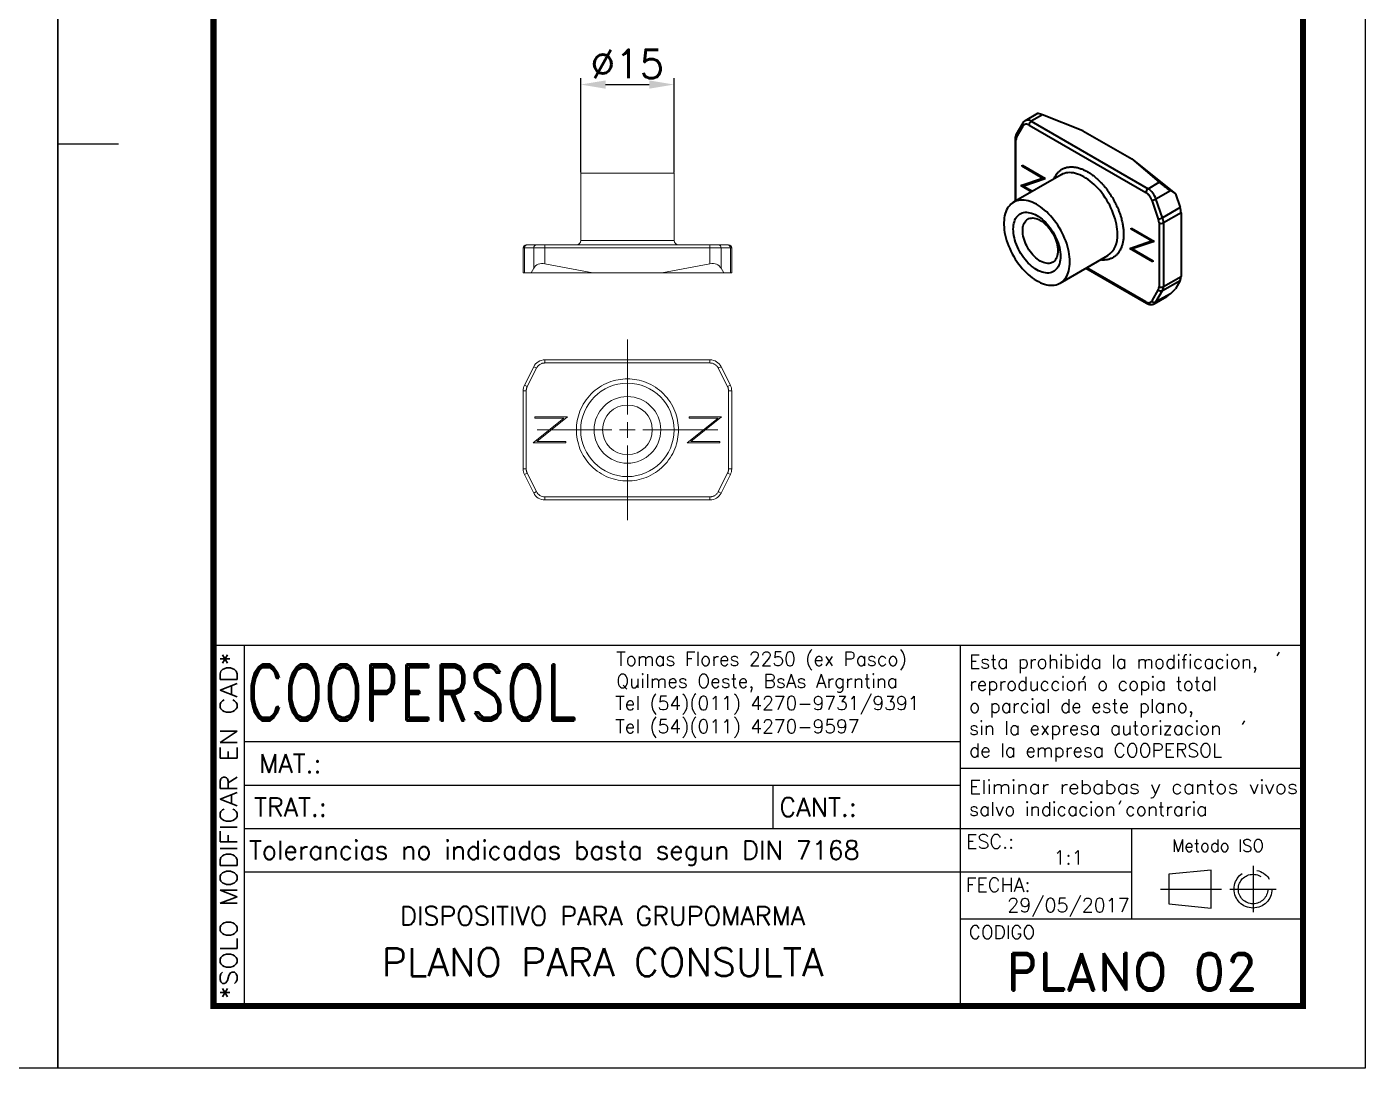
# Model space of a CAD drawing. Extents: x 0 to 3990, y 0 to 1744.
# Drawn here: x 2337.1 to 2552.1, y 1415.8 to 1583.1 of the extents above; entities that cross this region are included whole.
import ezdxf
from ezdxf.enums import TextEntityAlignment as Align

# ---------------------------------------------------------------- set-up
doc = ezdxf.new("R2010")
doc.units = 0
doc.header["$LTSCALE"] = 10
doc.header["$MEASUREMENT"] = 0
doc.linetypes.add('CENTER', pattern=[2, 1.25, -0.25, 0.25, -0.25])
doc.layers.get('0').update_dxf_attribs({"linetype": 'CONTINUOUS'})
doc.layers.get('DEFPOINTS').update_dxf_attribs({"linetype": 'CONTINUOUS'})
doc.layers.add('1', color=1, linetype='CENTER')
doc.layers.add('CO', color=3, linetype='CONTINUOUS')
doc.styles.add('ROMAND', font='ROMAND')
doc.styles.add('ROMANS', font='ROMANS.SHX')
doc.dimstyles.new('2', dxfattribs={"dimscale": 2, "dimtxt": 2.3, "dimasz": 2, "dimexe": 0.5, "dimexo": 0.0625, "dimgap": 0.5, "dimtad": 1, "dimdec": 4, "dimdsep": 46, "dimtxsty": 'ROMANS', "dimcen": -2, "dimclrt": 7, "dimadec": 0, "dimazin": 0, "dimtfac": 0.869565, "dimtdec": 4, "dimtmove": 0, "dimatfit": 3, "dimfxl": 1, "dimtolj": 1, "dimarcsym": 0})

# ---------------------------------------------------------------- blocks, each defined once
blk = doc.blocks.new('SW_CENTERMARKSYMBOL_0')
at = {"color": 0, "linetype": 'Continuous', "lineweight": 0}
for p, q in [((0, 5), (0, 29)), ((-5, 0), (-29, 0)), ((0, 0), (-2.5, 0)), ((0, 0), (0, 2.5)), ((0, 0), (0, -2.5)), ((0, 0), (2.5, 0)), ((5, 0), (29, 0)), ((0, -5), (0, -29))]:
    blk.add_line(p, q, dxfattribs=at)
blk = doc.blocks.new('A3G')
blk.add_lwpolyline([(0, 297), (420, 297), (420, 0), (0, 0)], close=True)
blk = doc.blocks.new('A4G')
blk.add_line((0, 148.5), (9.75, 148.5))
blk.add_lwpolyline([(0, 297), (210, 297), (210, 0), (0, 0)], close=True)
at = {"const_width": 1}
blk.add_lwpolyline([(25, 287), (200, 287), (200, 10), (25, 10)], close=True, dxfattribs=at)
blk = doc.blocks.new('*D427')
at = {"layer": 'CO', "color": 0, "lineweight": -2}
for p, q in [((2426.05, 1559.68), (2426.05, 1574.81)), ((2430.05, 1573.81), (2437.05, 1573.81)), ((2441.05, 1559.68), (2441.05, 1574.81))]:
    blk.add_line(p, q, dxfattribs=at)
at = {"layer": 'CO', "color": 0}
for points in [[(2430.05, 1574.47), (2430.05, 1573.14), (2426.05, 1573.81)], [(2437.05, 1574.47), (2437.05, 1573.14), (2441.05, 1573.81)]]:
    blk.add_solid(points, dxfattribs=at)
at = {"layer": 'DEFPOINTS', "color": 0}
for p in [(2441.05, 1573.81), (2426.05, 1559.55), (2441.05, 1559.55)]:
    blk.add_point(p, dxfattribs=at)
at = {"layer": 'CO', "color": 7, "insert": (2433.55, 1577.11), "char_height": 4.6, "attachment_point": 5, "style": 'ROMANS'}
blk.add_mtext('\\A1;%%C15', dxfattribs=at)
blk = doc.blocks.new('COOPERSOLROT-02')
for p, q in [((0, 58), (175, 58)), ((0, 0), (0, 58)), ((5, 0), (5, 58)), ((120, 0), (120, 58)), ((175, 0), (175, 58)), ((5, 42.5), (120, 42.5)), ((120, 38.19), (175, 38.19)), ((5, 35.5), (120, 35.5)), ((89.89, 28.5), (89.89, 35.5)), ((5, 28.5), (175, 28.5)), ((147.5, 14), (147.5, 28.5)), ((147.5, 21.5), (5, 21.5)), ((120, 14), (175, 14)), ((0, 0), (175, 0))]:
    blk.add_line(p, q)
at = {"color": 1, "linetype": 'CENTER'}
blk.add_line((166.98, 22.51), (166.98, 15.06), dxfattribs=at)
for points in [[(152.09, 18.79), (161.93, 18.79)], [(163.26, 18.79), (170.71, 18.79)]]:
    blk.add_lwpolyline(points, dxfattribs=at)
at = {"layer": '1'}
for points in [[(170.85, 56.26), (171.21, 56.85)], [(139.66, 52.43), (140.02, 53.02)], [(165.28, 45.22), (165.64, 45.81)], [(145.46, 32.42), (145.82, 33.01)]]:
    blk.add_lwpolyline(points, dxfattribs=at)
blk.add_lwpolyline([(160.25, 18.79), (160.25, 21.83), (153.47, 21.16), (153.47, 16.41), (160.25, 15.74)], close=True, dxfattribs=at)
for radius in [3.05, 2.37]:
    blk.add_circle((166.98, 18.79), radius, dxfattribs=at)
at = {"style": 'ROMANS', "width": 0.996387}
blk.add_text('*SOLO MODIFICAR EN CAD*', height=2.7, rotation=90, dxfattribs=at).set_placement((3.77, 1.09), (3.77, 56.81), align=Align.FIT)
at = {"style": 'ROMAND', "width": 0.75}
blk.add_text('COOPERSOL', height=9, dxfattribs=at).set_placement((5.26, 45.85))
at = {"style": 'ROMANS'}
for s, p in [('MAT.:', (7.32, 37.47)), ('TRAT.:', (6.5, 30.47)), ('CANT.:', (90.89, 30.47)), ('Tolerancias no indicadas basta segun DIN 7168', (5.7, 23.56))]:
    blk.add_text(s, height=3, dxfattribs=at).set_placement(p)
for tag, height, style, p in [('CONJUNTO', 2.3, 'ROMANS', (62.5, 17.5)), ('SUBCONJUNTO', 3, 'ROMANS', (62.5, 11.5)), ('DENOMINACION', 4.5, 'ROMANS', (62.5, 4.75)), ('COD-PLA', 6, 'ROMAND', (147.5, 5.5))]:
    blk.add_attdef(tag, text='', height=height, dxfattribs=dict(style=style)).set_placement(p, align=Align.MIDDLE)
at = {"layer": '1', "style": 'ROMANS'}
for s, height, p in [('Tomas Flores 2250 (ex Pasco)', 2.2, (64.69, 54.68)), ('Esta prohibida la modificacion,', 2.2, (121.36, 54.23)), ('Quilmes Oeste, BsAs Argrntina', 2.2, (64.69, 51.12)), ('reproduccion o copia total', 2.2, (121.36, 50.67)), ('Tel (54)(011) 4270-9731/9391', 2.2, (64.55, 47.56)), ('o parcial de este plano,', 2.2, (121.36, 47.11)), ('Tel (54)(011) 4270-9597', 2.2, (64.55, 43.83)), ('sin la expresa autorizacion ', 2.2, (121.36, 43.55)), ('de la empresa COOPERSOL', 2.2, (121.36, 39.99)), ('salvo indicacion contraria', 2.2, (121.36, 30.54)), ('ESC.:', 2.25, (120.89, 25.29)), ('FECHA:', 2.25, (120.81, 18.36)), ('CODIGO', 2.16, (121.33, 10.78))]:
    blk.add_text(s, height=height, dxfattribs=at).set_placement(p)
at = {"layer": '1', "style": 'ROMANS', "width": 0.96139}
blk.add_text('Eliminar rebabas y cantos vivos', height=2.2, dxfattribs=at).set_placement((121.34, 34.1), (174.21, 34.1), align=Align.FIT)
at = {"layer": '1', "style": 'ROMANS'}
blk.add_text('Metodo ISO', height=1.948, dxfattribs=at).set_placement((161.34, 25.77), align=Align.MIDDLE)
for tag, p in [('MAT', (22.51, 37.47)), ('TRAT', (22.51, 30.47)), ('CANT', (106.49, 30.47))]:
    blk.add_attdef(tag, p, '', height=3, dxfattribs=at)
for tag, p in [('ESC', (137.33, 22.73)), ('FECHA', (137.33, 15.06))]:
    blk.add_attdef(tag, text='', height=2.25, dxfattribs=at).set_placement(p, align=Align.CENTER)

msp = doc.modelspace()

# ---------------------------------------------------------------- linework, layer by layer
at = {"color": 1, "linetype": 'Continuous', "lineweight": 35}
for p, q in [((2497.04978, 1567.6144), (2495.99898, 1565.79415)), ((2499.43456, 1569.1574), (2497.43157, 1568.0011)), ((2500.21875, 1568.93384), (2498.43149, 1567.90208)), ((2498.43149, 1567.90208), (2517.18952, 1557.0733)), ((2506.71654, 1566.38486), (2500.21875, 1568.93384)), ((2496.07845, 1565.34007), (2497.12925, 1567.16032)), ((2498.07794, 1567.28971), (2516.83597, 1556.46093)), ((2506.71654, 1566.38486), (2514.56133, 1561.85616)), ((2495.82002, 1565.06106), (2495.82002, 1555.03967)), ((2495.96647, 1555.12421), (2495.96647, 1564.85696)), ((2514.56133, 1561.85616), (2518.97678, 1558.10506)), ((2514.56133, 1561.85616), (2521.5735, 1556.23415)), ((2503.21228, 1559.30713), (2495.57553, 1554.89853)), ((2496.75557, 1557.57756), (2500.25428, 1558.78994)), ((2496.95716, 1560.85664), (2500.65744, 1558.72051)), ((2496.95716, 1560.69333), (2496.95716, 1560.85664)), ((2496.95716, 1560.69333), (2497.02787, 1560.73415)), ((2500.25428, 1558.78994), (2496.95716, 1560.69333)), ((2497.02787, 1560.73415), (2497.02787, 1560.81582)), ((2500.32499, 1558.83076), (2497.02787, 1560.73415)), ((2500.25428, 1558.78994), (2500.32499, 1558.83076)), ((2503.21228, 1559.30713), (2503.20104, 1559.3006)), ((2498.48591, 1556.57866), (2496.75557, 1557.57756)), ((2498.55662, 1556.61948), (2496.84395, 1557.60818)), ((2500.65744, 1558.72051), (2497.15874, 1557.50813)), ((2497.22945, 1557.54895), (2497.15874, 1557.50813)), ((2497.15874, 1557.50813), (2498.62736, 1556.66031)), ((2497.22945, 1557.54895), (2500.63978, 1558.7307)), ((2517.18952, 1557.0733), (2518.97678, 1558.10506)), ((2518.45444, 1555.44034), (2520.76773, 1556.77578)), ((2520.76773, 1556.77578), (2521.5735, 1556.23415)), ((2517.78465, 1555.23621), (2518.83546, 1552.20272)), ((2519.50524, 1552.40685), (2518.45444, 1555.44034)), ((2521.5735, 1556.23415), (2522.33367, 1554.03967)), ((2522.33367, 1554.03967), (2519.50524, 1552.40685)), ((2522.48297, 1553.22314), (2519.65455, 1551.59032)), ((2522.48297, 1553.22314), (2522.48297, 1542.97088)), ((2514.45805, 1550.75359), (2518.15833, 1548.61746)), ((2514.45805, 1550.59028), (2514.45805, 1550.75359)), ((2514.52876, 1550.6311), (2514.45805, 1550.59028)), ((2517.75517, 1548.68689), (2514.45805, 1550.59028)), ((2514.52876, 1550.71277), (2514.52876, 1550.6311)), ((2514.52876, 1550.6311), (2517.82588, 1548.72771)), ((2518.94744, 1551.59032), (2518.94744, 1541.33806)), ((2519.65455, 1551.59032), (2519.65455, 1541.33806)), ((2514.25647, 1547.47451), (2517.75517, 1548.68689)), ((2518.15833, 1548.61746), (2514.65963, 1547.40508)), ((2518.14067, 1548.62765), (2514.73034, 1547.4459)), ((2517.82588, 1548.72771), (2517.75517, 1548.68689)), ((2503.07492, 1541.90779), (2510.71167, 1546.3164)), ((2510.71167, 1546.3164), (2510.72302, 1546.32298)), ((2517.95675, 1545.33838), (2514.25647, 1547.47451)), ((2514.34484, 1547.50513), (2517.95675, 1545.42002)), ((2514.65963, 1547.40508), (2514.73034, 1547.4459)), ((2514.65963, 1547.40508), (2517.95675, 1545.50169)), ((2507.20844, 1544.29403), (2516.93954, 1538.67638)), ((2516.83597, 1538.9053), (2507.35493, 1544.37859)), ((2517.95675, 1545.50169), (2517.95675, 1545.33838)), ((2519.50524, 1540.69391), (2522.33367, 1542.32673)), ((2519.65455, 1541.33806), (2522.48297, 1542.97088)), ((2522.33367, 1542.32673), (2521.5735, 1541.00993)), ((2518.83546, 1540.85495), (2517.78465, 1539.0347)), ((2518.18944, 1538.60212), (2520.19243, 1539.75842)), ((2518.45444, 1538.87366), (2519.50524, 1540.69391)), ((2520.76773, 1540.2091), (2518.45444, 1538.87366)), ((2520.76773, 1540.2091), (2521.5735, 1541.00993))]:
    msp.add_line(p, q, dxfattribs=at)
at = {"color": 7, "linetype": 'Continuous', "lineweight": 15}
for p, q in [((2426.05234, 1559.55435), (2426.05234, 1548.75435)), ((2426.05234, 1559.55435), (2441.05234, 1559.55435)), ((2441.05234, 1548.75435), (2441.05234, 1559.55435)), ((2418.94677, 1548.05435), (2417.4607, 1548.05435)), ((2420.28841, 1548.05435), (2420.28841, 1547.55435)), ((2446.81628, 1548.05435), (2420.28841, 1548.05435)), ((2446.81628, 1548.05435), (2446.81628, 1547.55435)), ((2449.64398, 1548.05435), (2448.15792, 1548.05435)), ((2417.01349, 1547.55435), (2416.80234, 1547.55435)), ((2416.80234, 1543.55435), (2416.80234, 1547.55435)), ((2417.01349, 1543.55435), (2417.01349, 1547.55435)), ((2417.01349, 1547.55435), (2418.49956, 1547.55435)), ((2420.28841, 1547.55435), (2418.49956, 1547.55435)), ((2418.49956, 1547.55435), (2418.49956, 1544.28286)), ((2420.28841, 1547.55435), (2420.28841, 1545.02679)), ((2446.81628, 1547.55435), (2420.28841, 1547.55435)), ((2448.60513, 1547.55435), (2446.81628, 1547.55435)), ((2446.81628, 1545.02679), (2446.81628, 1547.55435)), ((2448.60513, 1544.28286), (2448.60513, 1547.55435)), ((2448.60513, 1547.55435), (2450.0912, 1547.55435)), ((2450.0912, 1547.55435), (2450.0912, 1543.55435)), ((2450.30234, 1547.55435), (2450.0912, 1547.55435)), ((2450.30234, 1547.55435), (2450.30234, 1543.55435)), ((2418.49956, 1544.28286), (2418.08854, 1543.55435)), ((2420.28841, 1545.02679), (2428.00524, 1543.55435)), ((2439.09945, 1543.55435), (2446.81628, 1545.02679)), ((2448.60513, 1544.28286), (2449.01615, 1543.55435)), ((2416.80234, 1543.55435), (2417.01349, 1543.55435)), ((2418.08854, 1543.55435), (2417.01349, 1543.55435)), ((2428.00524, 1543.55435), (2418.08854, 1543.55435)), ((2439.09945, 1543.55435), (2428.00524, 1543.55435)), ((2449.01615, 1543.55435), (2439.09945, 1543.55435)), ((2450.0912, 1543.55435), (2449.01615, 1543.55435)), ((2450.0912, 1543.55435), (2450.30234, 1543.55435)), ((2420.28841, 1529.57241), (2446.81628, 1529.57241)), ((2420.28841, 1529.07241), (2420.28841, 1529.57241)), ((2420.28841, 1529.07241), (2446.81628, 1529.07241)), ((2446.81628, 1529.07241), (2446.81628, 1529.57241)), ((2418.49956, 1528.46683), (2417.01349, 1525.4947)), ((2417.4607, 1525.27109), (2418.94677, 1528.24323)), ((2418.94677, 1528.24323), (2418.49956, 1528.46683)), ((2448.60513, 1528.46683), (2448.15792, 1528.24323)), ((2448.15792, 1528.24323), (2449.64398, 1525.27109)), ((2450.0912, 1525.4947), (2448.60513, 1528.46683)), ((2416.80234, 1512.04454), (2416.80234, 1524.60027)), ((2417.30234, 1524.60027), (2416.80234, 1524.60027)), ((2417.01349, 1525.4947), (2417.4607, 1525.27109)), ((2417.30234, 1512.04454), (2417.30234, 1524.60027)), ((2449.64398, 1525.27109), (2450.0912, 1525.4947)), ((2449.80234, 1524.60027), (2449.80234, 1512.04454)), ((2450.30234, 1524.60027), (2449.80234, 1524.60027)), ((2450.30234, 1524.60027), (2450.30234, 1512.04454)), ((2418.41831, 1516.24324), (2423.36622, 1520.20157)), ((2418.70339, 1520.40157), (2423.93638, 1520.40157)), ((2418.70339, 1520.20157), (2418.70339, 1520.40157)), ((2423.36622, 1520.20157), (2418.70339, 1520.20157)), ((2423.93638, 1520.40157), (2418.98846, 1516.44324)), ((2443.16831, 1516.24324), (2448.11622, 1520.20157)), ((2443.45339, 1520.40157), (2448.68638, 1520.40157)), ((2443.45339, 1520.20157), (2443.45339, 1520.40157)), ((2448.11622, 1520.20157), (2443.45339, 1520.20157)), ((2448.68638, 1520.40157), (2443.73846, 1516.44324)), ((2423.6513, 1516.24324), (2418.41831, 1516.24324)), ((2418.98846, 1516.44324), (2423.6513, 1516.44324)), ((2423.6513, 1516.44324), (2423.6513, 1516.24324)), ((2448.4013, 1516.24324), (2443.16831, 1516.24324)), ((2443.73846, 1516.44324), (2448.4013, 1516.44324)), ((2448.4013, 1516.44324), (2448.4013, 1516.24324)), ((2416.80234, 1512.04454), (2417.30234, 1512.04454)), ((2449.80234, 1512.04454), (2450.30234, 1512.04454)), ((2417.4607, 1511.37372), (2417.01349, 1511.15011)), ((2417.01349, 1511.15011), (2418.49956, 1508.17798)), ((2418.94677, 1508.40158), (2417.4607, 1511.37372)), ((2449.64398, 1511.37372), (2448.15792, 1508.40158)), ((2448.60513, 1508.17798), (2450.0912, 1511.15011)), ((2450.0912, 1511.15011), (2449.64398, 1511.37372)), ((2418.49956, 1508.17798), (2418.94677, 1508.40158)), ((2446.81628, 1507.57241), (2420.28841, 1507.57241)), ((2420.28841, 1507.57241), (2420.28841, 1507.07241)), ((2446.81628, 1507.57241), (2446.81628, 1507.07241)), ((2448.15792, 1508.40158), (2448.60513, 1508.17798)), ((2446.81628, 1507.07241), (2420.28841, 1507.07241))]:
    msp.add_line(p, q, dxfattribs=at)
at = {"color": 8, "linetype": 'Continuous', "lineweight": 15}
msp.add_line((2426.05234, 1548.75435), (2441.05234, 1548.75435), dxfattribs=at)
at = {"color": 1, "linetype": 'Continuous', "lineweight": 35, "flags": 128}
for points in [[(2512.26528, 1549.75023), (2512.2546, 1550.14481), (2512.22261, 1550.55012), (2512.16944, 1550.96455), (2512.0953, 1551.3864), (2512.00049, 1551.814), (2511.88539, 1552.24562), (2511.75047, 1552.67952), (2511.59627, 1553.11394), (2511.4234, 1553.54716), (2511.23257, 1553.97741), (2511.02454, 1554.40296), (2510.80016, 1554.82211), (2510.56032, 1555.23317), (2510.30599, 1555.63447), (2510.0382, 1556.02441), (2509.75801, 1556.40141), (2509.46658, 1556.76396), (2509.16505, 1557.1106), (2508.85465, 1557.43992), (2508.53664, 1557.75061), (2508.21228, 1558.04141), (2507.88289, 1558.31115), (2507.54979, 1558.55875), (2507.21432, 1558.78321), (2506.87784, 1558.98362), (2506.54169, 1559.15919), (2506.20724, 1559.30919), (2505.87583, 1559.43303), (2505.54879, 1559.53021), (2505.22744, 1559.60033), (2504.91308, 1559.64312), (2504.60696, 1559.6584), (2504.31033, 1559.64612), (2504.02437, 1559.60631), (2503.75025, 1559.53915), (2503.48906, 1559.44489), (2503.24185, 1559.32393), (2503.21228, 1559.30713)], [(2504.62853, 1545.34163), (2504.61785, 1545.73621), (2504.58586, 1546.14152), (2504.53269, 1546.55594), (2504.45855, 1546.9778), (2504.36374, 1547.4054), (2504.24864, 1547.83702), (2504.11372, 1548.27091), (2503.95951, 1548.70534), (2503.78665, 1549.13855), (2503.59582, 1549.5688), (2503.38779, 1549.99436), (2503.16341, 1550.41351), (2502.92357, 1550.82456), (2502.66924, 1551.22587), (2502.40144, 1551.61581), (2502.12126, 1551.99281), (2501.82982, 1552.35536), (2501.5283, 1552.70199), (2501.2179, 1553.03132), (2500.89988, 1553.34201), (2500.57553, 1553.63281), (2500.24613, 1553.90255), (2499.91303, 1554.15015), (2499.57757, 1554.37461), (2499.24108, 1554.57502), (2498.90494, 1554.75058), (2498.57049, 1554.90058), (2498.23908, 1555.02442), (2497.91204, 1555.1216), (2497.59069, 1555.19173), (2497.27632, 1555.23452), (2496.97021, 1555.2498), (2496.67358, 1555.23751), (2496.38762, 1555.19771), (2496.1135, 1555.13054), (2495.8523, 1555.03629), (2495.60509, 1554.91533), (2495.37286, 1554.76814), (2495.15655, 1554.59533), (2494.95702, 1554.39758), (2494.77508, 1554.17569), (2494.61146, 1553.93056), (2494.46683, 1553.66318), (2494.34175, 1553.37461), (2494.23675, 1553.06602), (2494.15223, 1552.73866), (2494.08854, 1552.39384), (2494.04594, 1552.03296), (2494.0246, 1551.65745), (2494.0246, 1551.26885), (2494.04594, 1550.8687), (2494.08854, 1550.45863), (2494.15223, 1550.04028), (2494.23675, 1549.61533), (2494.34175, 1549.18551), (2494.46683, 1548.75253), (2494.61146, 1548.31815), (2494.77508, 1547.88411), (2494.95702, 1547.45217), (2495.15655, 1547.02405), (2495.37286, 1546.60148), (2495.60509, 1546.18617), (2495.8523, 1545.77978), (2496.1135, 1545.38396), (2496.38762, 1545.0003), (2496.67358, 1544.63034), (2496.97021, 1544.27557), (2497.27632, 1543.93742), (2497.59069, 1543.61725), (2497.91204, 1543.31636), (2498.23908, 1543.03594), (2498.57049, 1542.77714), (2498.90494, 1542.54099), (2499.24108, 1542.32845), (2499.57757, 1542.14037), (2499.91303, 1541.9775), (2500.24613, 1541.84051), (2500.57553, 1541.72995), (2500.89988, 1541.64626), (2501.2179, 1541.58977), (2501.5283, 1541.56072), (2501.82982, 1541.55922), (2502.12126, 1541.58528), (2502.40144, 1541.63879), (2502.66924, 1541.71954), (2502.92357, 1541.8272), (2503.16341, 1541.96134), (2503.38779, 1542.12143), (2503.59582, 1542.3068), (2503.78665, 1542.51672), (2503.95951, 1542.75035), (2504.11372, 1543.00674), (2504.24864, 1543.28485), (2504.36374, 1543.58358), (2504.45855, 1543.90171), (2504.53269, 1544.23797), (2504.58586, 1544.591), (2504.61785, 1544.95938), (2504.62853, 1545.34163)], [(2503.10825, 1546.21927), (2503.09767, 1545.89892), (2503.06599, 1545.59257), (2503.0134, 1545.30194), (2502.94018, 1545.02866), (2502.84674, 1544.77424), (2502.73361, 1544.54012), (2502.60142, 1544.32761), (2502.45091, 1544.13789), (2502.28291, 1543.97201), (2502.09838, 1543.83093), (2501.89833, 1543.71541), (2501.6839, 1543.6261), (2501.45628, 1543.56351), (2501.21674, 1543.52799), (2500.96662, 1543.51973), (2500.70732, 1543.53878), (2500.44029, 1543.58503), (2500.16703, 1543.65823), (2499.88906, 1543.75797), (2499.60793, 1543.88368), (2499.32523, 1544.03467), (2499.04252, 1544.21009), (2498.7614, 1544.40895), (2498.48342, 1544.63016), (2498.21016, 1544.87246), (2497.94313, 1545.13451), (2497.68383, 1545.41484), (2497.43372, 1545.71188), (2497.19417, 1546.02397), (2496.96655, 1546.34937), (2496.75212, 1546.68625), (2496.55208, 1547.03274), (2496.36754, 1547.38689), (2496.19955, 1547.74672), (2496.04903, 1548.11022), (2495.91684, 1548.47536), (2495.80371, 1548.8401), (2495.71027, 1549.20239), (2495.63705, 1549.56022), (2495.58446, 1549.91157), (2495.55278, 1550.25449), (2495.54221, 1550.58705), (2495.55278, 1550.9074), (2495.58446, 1551.21375), (2495.63705, 1551.50438), (2495.71027, 1551.77766), (2495.80371, 1552.03208), (2495.91684, 1552.2662), (2496.04903, 1552.47871), (2496.19955, 1552.66844), (2496.36754, 1552.83431), (2496.55208, 1552.9754), (2496.75212, 1553.09092), (2496.96655, 1553.18022), (2497.19417, 1553.24281), (2497.43372, 1553.27833), (2497.68383, 1553.28659), (2497.94313, 1553.26754), (2498.21016, 1553.22129), (2498.48342, 1553.14809), (2498.7614, 1553.04835), (2499.04252, 1552.92264), (2499.32523, 1552.77165), (2499.60793, 1552.59624), (2499.88906, 1552.39737), (2500.16703, 1552.17617), (2500.44029, 1551.93386), (2500.70732, 1551.67181), (2500.96662, 1551.39148), (2501.21674, 1551.09444), (2501.45628, 1550.78235), (2501.6839, 1550.45695), (2501.89833, 1550.12007), (2502.09838, 1549.77359), (2502.28291, 1549.41944), (2502.45091, 1549.05961), (2502.60142, 1548.6961), (2502.73361, 1548.33096), (2502.84674, 1547.96622), (2502.94018, 1547.60393), (2503.0134, 1547.24611), (2503.06599, 1546.89475), (2503.09767, 1546.55183), (2503.10825, 1546.21927)], [(2497.04793, 1550.35414), (2497.0587, 1550.63259), (2497.0909, 1550.8965), (2497.14431, 1551.14385), (2497.21851, 1551.37276), (2497.31294, 1551.5815), (2497.42687, 1551.76847), (2497.55945, 1551.93224), (2497.70966, 1552.07158), (2497.87636, 1552.18543), (2498.05828, 1552.2729), (2498.25404, 1552.33335), (2498.46215, 1552.36631), (2498.68102, 1552.37153), (2498.90898, 1552.34897), (2499.14431, 1552.2988), (2499.38521, 1552.2214), (2499.62985, 1552.11737), (2499.87636, 1551.98749), (2500.12288, 1551.83275), (2500.36751, 1551.65433), (2500.60841, 1551.45359), (2500.84374, 1551.23206), (2501.07171, 1550.99142), (2501.29058, 1550.7335), (2501.49868, 1550.46026), (2501.69444, 1550.1738), (2501.87636, 1549.87628), (2502.04306, 1549.56996), (2502.19327, 1549.25719), (2502.32585, 1548.94035), (2502.43979, 1548.62183), (2502.53421, 1548.30407), (2502.60841, 1547.98949), (2502.66182, 1547.68048), (2502.69403, 1547.37939), (2502.70479, 1547.08851), (2502.69403, 1546.81006), (2502.66182, 1546.54615), (2502.60841, 1546.2988), (2502.53421, 1546.06989), (2502.43979, 1545.86115), (2502.32585, 1545.67418), (2502.19327, 1545.51041), (2502.04306, 1545.37107), (2501.87636, 1545.25722), (2501.69444, 1545.16974), (2501.49868, 1545.1093), (2501.29058, 1545.07634), (2501.07171, 1545.07112), (2500.84374, 1545.09368), (2500.60841, 1545.14385), (2500.36751, 1545.22125), (2500.12288, 1545.32528), (2499.87636, 1545.45516), (2499.62985, 1545.6099), (2499.38521, 1545.78832), (2499.14431, 1545.98906), (2498.90898, 1546.21059), (2498.68102, 1546.45123), (2498.46215, 1546.70915), (2498.25404, 1546.98239), (2498.05828, 1547.26885), (2497.87636, 1547.56637), (2497.70966, 1547.87269), (2497.55945, 1548.18546), (2497.42687, 1548.5023), (2497.31294, 1548.82082), (2497.21851, 1549.13858), (2497.14431, 1549.45316), (2497.0909, 1549.76217), (2497.0587, 1550.06326), (2497.04793, 1550.35414)]]:
    msp.add_lwpolyline(points, dxfattribs=at)
at = {"color": 7, "linetype": 'Continuous', "lineweight": 15}
for radius in [7.5, 5.35, 4]:
    msp.add_circle((2433.55234, 1518.32241), radius, dxfattribs=at)
at = {"color": 1, "linetype": 'Continuous', "lineweight": 35}
for centre, radius, start, end in [((2497.40827, 1567.44316), 0.3973, 154.514026, 225.3913339), ((2497.84457, 1567.06937), 1.01877, 54.8227633, 114.1108179), ((2498.84555, 1567.25478), 0.7684, 122.6054783, 177.3945215), ((2496.35739, 1565.62288), 0.39723, 154.4595735, 225.3945676), ((2496.07042, 1565.08621), 0.25172, 185.8791329, 245.6092574), ((2517.60358, 1556.426), 0.7684, 122.6054783, 177.3945215), ((2515.51209, 1554.46755), 3.09899, 18.2947089, 57.2288058), ((2517.67127, 1556.80912), 1.57699, 274.1230892, 299.7765991), ((2518.72208, 1553.77563), 1.57699, 274.1230892, 299.7765991), ((2517.12612, 1551.54991), 2.52875, 0.9156778, 19.8085261), ((2519.95454, 1553.18273), 2.52875, 0.9156778, 19.8085261), ((2519.30099, 1552.27268), 0.76851, 242.6096722, 297.3903278), ((2508.51479, 1549.37732), 3.76898, 305.8661332, 5.6782978), ((2521.19315, 1542.93046), 1.29045, 332.1056275, 1.7947917), ((2519.27432, 1541.20686), 0.56253, 218.7250874, 294.2367032), ((2519.30099, 1542.02042), 0.76851, 242.6096722, 297.3903278), ((2518.36473, 1541.29764), 1.29045, 332.1056275, 1.7947917), ((2517.08651, 1538.88071), 0.25174, 174.392579, 234.1533882), ((2518.22351, 1539.38661), 0.56253, 218.7250874, 294.2367032), ((2517.82243, 1539.22527), 0.72323, 300.787365, 330.9114899)]:
    msp.add_arc(centre, radius, start, end, dxfattribs=at)
at = {"color": 7, "linetype": 'Continuous', "lineweight": 15}
for centre, radius, start, end in [((2417.30234, 1547.55435), 0.5, 90, 180), ((2417.48865, 1547.57935), 0.47582, 93.3676235, 183.0117468), ((2418.97472, 1547.57935), 0.47582, 93.3676235, 183.0117468), ((2425.35234, 1548.75435), 0.7, 270, 0), ((2441.75234, 1548.75435), 0.7, 180, 270), ((2448.12997, 1547.57935), 0.47582, 356.9882532, 86.6323765), ((2449.61603, 1547.57935), 0.47582, 356.9882532, 86.6323765), ((2449.80234, 1547.55435), 0.5, 0, 90), ((2420.28841, 1527.57241), 2, 90, 153.4349488), ((2446.81628, 1527.57241), 2, 26.5650512, 90), ((2418.80234, 1524.60027), 2, 153.4349488, 180), ((2448.30234, 1524.60027), 2, 0, 26.5650512), ((2418.80234, 1512.04454), 2, 180, 206.5650512), ((2448.30234, 1512.04454), 2, 333.4349488, 0), ((2420.28841, 1509.07241), 2, 206.5650512, 270), ((2446.81628, 1509.07241), 2, 270, 333.4349488)]:
    msp.add_arc(centre, radius, start, end, dxfattribs=at)
at = {"color": 1, "linetype": 'Continuous', "lineweight": 35}
for centre, major_axis, ratio, start_param, end_param in [((2501.60698, 1568.10217), (2.18077, -1.04673), 0.082626256, 2.299839733, 3.085156632), ((2520.36501, 1557.27339), (1.79607, -1.27084), 0.082190997, 3.889088046, 4.996236763), ((2520.36501, 1542.16738), (1.22085, 2.54354), 0.519540965, 3.791359356, 4.113191175)]:
    msp.add_ellipse(centre, major_axis=major_axis, ratio=ratio, start_param=start_param, end_param=end_param, dxfattribs=at)
at = {"color": 7, "linetype": 'Continuous', "lineweight": 15}
for centre, major_axis, start_param, end_param in [((2420.28841, 1543.06354), (1.54325, -1.54325), 2.260201381, 3.367350099), ((2446.81628, 1543.06354), (1.54325, 1.54325), 6.057427862, 7.164576579)]:
    msp.add_ellipse(centre, major_axis=major_axis, ratio=0.824336386, start_param=start_param, end_param=end_param, dxfattribs=at)
at = {"color": 1, "linetype": 'Continuous', "lineweight": 35}
for points, knots in [([(2497.42827, 1567.99602), (2497.39522, 1567.97651), (2497.31385, 1567.92847), (2497.20127, 1567.82354), (2497.1082, 1567.71412), (2497.06595, 1567.63763), (2497.05226, 1567.61284)], [0, 0, 0, 0, 0.211578719, 0.520906679, 0.84476438, 1, 1, 1, 1]), ([(2498.07794, 1567.28971), (2498.05387, 1567.30305), (2498.00587, 1567.32966), (2497.93428, 1567.36225), (2497.86338, 1567.38923), (2497.76835, 1567.4175), (2497.65133, 1567.43713), (2497.51861, 1567.43316), (2497.39664, 1567.40248), (2497.29025, 1567.34523), (2497.19868, 1567.26611), (2497.15242, 1567.19562), (2497.12925, 1567.16032)], [0, 0, 0, 0, 0.061502878, 0.12268753, 0.18383556, 0.245229078, 0.372490144, 0.50006875, 0.627329674, 0.754908207, 0.877216973, 1, 1, 1, 1]), ([(2496.00139, 1565.7925), (2495.98765, 1565.76986), (2495.94461, 1565.69897), (2495.89361, 1565.56539), (2495.84812, 1565.3941), (2495.82334, 1565.22485), (2495.82213, 1565.111), (2495.82159, 1565.06054)], [0, 0, 0, 0, 0.1074288, 0.336364885, 0.57134925, 0.809998616, 1, 1, 1, 1]), ([(2496.07845, 1565.34007), (2496.06669, 1565.31802), (2496.04333, 1565.27418), (2496.01564, 1565.20095), (2495.99373, 1565.12293), (2495.97821, 1565.03946), (2495.96843, 1564.95103), (2495.96712, 1564.88844), (2495.96647, 1564.85696)], [0, 0, 0, 0, 0.168314025, 0.334654752, 0.5, 0.665345248, 0.831685975, 1, 1, 1, 1]), ([(2502.05274, 1558.63774), (2502.05704, 1558.65), (2502.10292, 1558.78077), (2502.2199, 1558.99997), (2502.39673, 1559.2998), (2502.63623, 1559.61512), (2502.94821, 1559.92964), (2503.34966, 1560.21135), (2503.79441, 1560.4182), (2504.22253, 1560.53164), (2504.61562, 1560.58032), (2504.96262, 1560.58757), (2505.37332, 1560.55685), (2505.85213, 1560.46911), (2506.38977, 1560.30485), (2506.92639, 1560.08085), (2507.45683, 1559.8025), (2507.98739, 1559.46836), (2508.52389, 1559.07291), (2509.06166, 1558.61633), (2509.54036, 1558.15136), (2509.9511, 1557.70791), (2510.29808, 1557.30001), (2510.69119, 1556.79752), (2511.1194, 1556.18966), (2511.56409, 1555.46948), (2511.96553, 1554.72413), (2512.2778, 1554.04949), (2512.51647, 1553.45778), (2512.69623, 1552.9533), (2512.87491, 1552.37589), (2513.03849, 1551.72855), (2513.16425, 1551.03499), (2513.24134, 1550.37083), (2513.2506, 1549.95707), (2513.25523, 1549.75023)], [0, 0, 0, 0, 0.00251596, 0.026829933, 0.051098832, 0.075433385, 0.112647227, 0.149884738, 0.187098581, 0.224336093, 0.248650068, 0.272918966, 0.297253522, 0.332233635, 0.367236832, 0.400234946, 0.433256444, 0.466254558, 0.499276056, 0.534256171, 0.569259369, 0.593573341, 0.61784224, 0.642176793, 0.679390635, 0.716628147, 0.753841989, 0.791079501, 0.815393476, 0.839662375, 0.86399693, 0.898977043, 0.93398024, 0.966995984, 1, 1, 1, 1]), ([(2517.78465, 1555.23621), (2517.77347, 1555.26727), (2517.75115, 1555.32925), (2517.71236, 1555.42168), (2517.66984, 1555.51321), (2517.60675, 1555.63589), (2517.5173, 1555.78696), (2517.39553, 1555.9583), (2517.26268, 1556.11575), (2517.12318, 1556.25311), (2516.98, 1556.37132), (2516.88404, 1556.43102), (2516.83597, 1556.46093)], [0, 0, 0, 0, 0.061502878, 0.12268753, 0.18383556, 0.245229078, 0.372490144, 0.50006875, 0.627329674, 0.754908207, 0.877216973, 1, 1, 1, 1]), ([(2518.94744, 1551.59032), (2518.94678, 1551.62256), (2518.94548, 1551.68666), (2518.9357, 1551.78639), (2518.92018, 1551.88777), (2518.89827, 1551.9911), (2518.87058, 1552.09628), (2518.84721, 1552.1671), (2518.83546, 1552.20272)], [0, 0, 0, 0, 0.168314025, 0.334654752, 0.5, 0.665345248, 0.831685975, 1, 1, 1, 1]), ([(2513.25523, 1549.75023), (2513.25057, 1549.54869), (2513.24125, 1549.14567), (2513.16428, 1548.57057), (2513.03852, 1548.02228), (2512.87498, 1547.5639), (2512.69634, 1547.19273), (2512.51656, 1546.89583), (2512.27794, 1546.57963), (2511.96561, 1546.26545), (2511.56426, 1545.98367), (2511.11953, 1545.77671), (2510.69129, 1545.66374), (2510.29851, 1545.61386), (2509.95045, 1545.61061), (2509.70179, 1545.61888), (2509.56524, 1545.64459), (2509.55219, 1545.64704)], [0, 0, 0, 0, 0.076193948, 0.152360771, 0.233088438, 0.313869375, 0.369981548, 0.425989699, 0.482149369, 0.568032066, 0.653969388, 0.739852086, 0.82578941, 0.881901588, 0.937909739, 0.994069414, 1, 1, 1, 1]), ([(2518.83546, 1540.85495), (2518.84721, 1540.877), (2518.87058, 1540.92084), (2518.89827, 1540.99406), (2518.92018, 1541.07209), (2518.9357, 1541.15555), (2518.94548, 1541.24399), (2518.94678, 1541.30658), (2518.94744, 1541.33806)], [0, 0, 0, 0, 0.168314025, 0.334654752, 0.5, 0.665345248, 0.831685975, 1, 1, 1, 1]), ([(2516.83597, 1538.9053), (2516.86003, 1538.89196), (2516.90804, 1538.86535), (2516.97963, 1538.83276), (2517.05053, 1538.80579), (2517.14556, 1538.77752), (2517.26258, 1538.75788), (2517.3953, 1538.76186), (2517.51726, 1538.79253), (2517.62366, 1538.84979), (2517.71523, 1538.92891), (2517.76148, 1538.99939), (2517.78465, 1539.0347)], [0, 0, 0, 0, 0.061502878, 0.12268753, 0.18383556, 0.245229078, 0.372490144, 0.50006875, 0.627329674, 0.754908207, 0.877216973, 1, 1, 1, 1]), ([(2516.93984, 1538.67776), (2516.97881, 1538.65569), (2517.06827, 1538.60504), (2517.2129, 1538.54521), (2517.37204, 1538.49677), (2517.53322, 1538.46856), (2517.69419, 1538.46161), (2517.85325, 1538.47668), (2518.00697, 1538.51669), (2518.12168, 1538.56075), (2518.17945, 1538.59851), (2518.19274, 1538.6072)], [0, 0, 0, 0, 0.096141451, 0.220642402, 0.345632406, 0.47028362, 0.594044859, 0.716924629, 0.839557995, 0.96309886, 1, 1, 1, 1])]:
    msp.add_open_spline(points, degree=3, knots=knots, dxfattribs=at)
at = {"color": 7, "linetype": 'Continuous', "lineweight": 15}
for points, knots in [([(2417.30234, 1548.05435), (2417.30327, 1548.05435), (2417.30511, 1548.05435), (2417.31895, 1548.05435), (2417.34089, 1548.05435), (2417.37189, 1548.05435), (2417.41104, 1548.05435), (2417.44408, 1548.05435), (2417.4607, 1548.05435)], [0, 0, 0, 0, 0.168314025, 0.334654752, 0.5, 0.665345248, 0.831685975, 1, 1, 1, 1]), ([(2420.28841, 1548.05435), (2420.00986, 1548.05435), (2419.73677, 1548.05435), (2419.26286, 1548.05435), (2419.07135, 1548.05435), (2418.94677, 1548.05435)], [0, 0, 0, 0, 0.5, 0.5, 1, 1, 1, 1]), ([(2446.81628, 1548.05435), (2446.85031, 1548.05435), (2446.91819, 1548.05435), (2447.01945, 1548.05435), (2447.11971, 1548.05435), (2447.2541, 1548.05435), (2447.41959, 1548.05435), (2447.60728, 1548.05435), (2447.77977, 1548.05435), (2447.93024, 1548.05435), (2448.05974, 1548.05435), (2448.12515, 1548.05435), (2448.15792, 1548.05435)], [0, 0, 0, 0, 0.061502878, 0.12268753, 0.18383556, 0.245229078, 0.372490144, 0.50006875, 0.627329674, 0.754908207, 0.877216973, 1, 1, 1, 1]), ([(2449.64398, 1548.05435), (2449.6606, 1548.05435), (2449.69365, 1548.05435), (2449.7328, 1548.05435), (2449.7638, 1548.05435), (2449.78574, 1548.05435), (2449.79958, 1548.05435), (2449.80142, 1548.05435), (2449.80234, 1548.05435)], [0, 0, 0, 0, 0.168314025, 0.334654752, 0.5, 0.665345248, 0.831685975, 1, 1, 1, 1]), ([(2420.28841, 1529.07241), (2420.25438, 1529.07173), (2420.1865, 1529.07038), (2420.08524, 1529.05968), (2419.98498, 1529.04259), (2419.85059, 1529.01002), (2419.68509, 1528.95134), (2419.49741, 1528.85264), (2419.32492, 1528.72884), (2419.17445, 1528.5835), (2419.04495, 1528.42186), (2418.97954, 1528.30285), (2418.94677, 1528.24323)], [0, 0, 0, 0, 0.061502878, 0.12268753, 0.18383556, 0.245229078, 0.372490144, 0.50006875, 0.627329674, 0.754908207, 0.877216973, 1, 1, 1, 1]), ([(2448.15792, 1528.24323), (2448.14209, 1528.27336), (2448.11053, 1528.33348), (2448.05567, 1528.41925), (2447.99555, 1528.50129), (2447.90632, 1528.60693), (2447.77982, 1528.72871), (2447.60761, 1528.85244), (2447.41974, 1528.95136), (2447.22245, 1529.02094), (2447.01996, 1529.06448), (2446.88426, 1529.06976), (2446.81628, 1529.07241)], [0, 0, 0, 0, 0.061502878, 0.12268753, 0.18383556, 0.245229078, 0.372490144, 0.50006875, 0.627329674, 0.754908207, 0.877216973, 1, 1, 1, 1]), ([(2441.75234, 1518.32241), (2441.75234, 1517.82227), (2441.65784, 1516.79205), (2441.21848, 1515.26378), (2440.45718, 1513.7942), (2439.39193, 1512.48282), (2438.08055, 1511.41757), (2436.61097, 1510.65627), (2435.0827, 1510.2169), (2433.55234, 1510.07653), (2432.02199, 1510.2169), (2430.49372, 1510.65627), (2429.02414, 1511.41757), (2427.71276, 1512.48282), (2426.64751, 1513.7942), (2425.88621, 1515.26378), (2425.44684, 1516.79205), (2425.30647, 1518.32241), (2425.44684, 1519.85276), (2425.88621, 1521.38103), (2426.64751, 1522.85061), (2427.71276, 1524.16199), (2429.02414, 1525.22724), (2430.49372, 1525.98854), (2432.02199, 1526.42791), (2433.55234, 1526.56828), (2435.0827, 1526.42791), (2436.61097, 1525.98854), (2438.08055, 1525.22724), (2439.39193, 1524.16199), (2440.45718, 1522.85061), (2441.21848, 1521.38103), (2441.65784, 1519.85276), (2441.75234, 1518.82254), (2441.75234, 1518.32241)], [0, 0, 0, 0, 0.029129008, 0.060002832, 0.092160203, 0.125, 0.157839797, 0.189997168, 0.220870992, 0.25, 0.279129008, 0.310002832, 0.342160203, 0.375, 0.407839797, 0.439997168, 0.470870992, 0.5, 0.529129008, 0.560002832, 0.592160203, 0.625, 0.657839797, 0.689997168, 0.720870992, 0.75, 0.779129008, 0.810002832, 0.842160203, 0.875, 0.907839797, 0.939997168, 0.970870992, 1, 1, 1, 1]), ([(2417.4607, 1525.27109), (2417.44408, 1525.23578), (2417.41104, 1525.16557), (2417.37189, 1525.05632), (2417.34089, 1524.94527), (2417.31895, 1524.83208), (2417.30511, 1524.71686), (2417.30327, 1524.63929), (2417.30234, 1524.60027)], [0, 0, 0, 0, 0.168314025, 0.334654752, 0.5, 0.665345248, 0.831685975, 1, 1, 1, 1]), ([(2449.80234, 1524.60027), (2449.80142, 1524.63929), (2449.79958, 1524.71686), (2449.78574, 1524.83208), (2449.7638, 1524.94527), (2449.7328, 1525.05632), (2449.69365, 1525.16557), (2449.6606, 1525.23578), (2449.64398, 1525.27109)], [0, 0, 0, 0, 0.168314025, 0.334654752, 0.5, 0.665345248, 0.831685975, 1, 1, 1, 1]), ([(2417.30234, 1512.04454), (2417.30327, 1512.00552), (2417.30511, 1511.92795), (2417.31895, 1511.81273), (2417.34089, 1511.69954), (2417.37189, 1511.58849), (2417.41104, 1511.47924), (2417.44408, 1511.40903), (2417.4607, 1511.37372)], [0, 0, 0, 0, 0.168314025, 0.334654752, 0.5, 0.665345248, 0.831685975, 1, 1, 1, 1]), ([(2449.64398, 1511.37372), (2449.6606, 1511.40903), (2449.69365, 1511.47924), (2449.7328, 1511.58849), (2449.7638, 1511.69954), (2449.78574, 1511.81273), (2449.79958, 1511.92795), (2449.80142, 1512.00552), (2449.80234, 1512.04454)], [0, 0, 0, 0, 0.168314025, 0.334654752, 0.5, 0.665345248, 0.831685975, 1, 1, 1, 1]), ([(2420.28841, 1507.57241), (2420.00986, 1507.57241), (2419.73677, 1507.64998), (2419.26286, 1507.94288), (2419.07135, 1508.15244), (2418.94677, 1508.40158)], [0, 0, 0, 0, 0.5, 0.5, 1, 1, 1, 1]), ([(2446.81628, 1507.57241), (2446.85031, 1507.57308), (2446.91819, 1507.57443), (2447.01945, 1507.58513), (2447.11971, 1507.60222), (2447.2541, 1507.63479), (2447.41959, 1507.69347), (2447.60728, 1507.79217), (2447.77977, 1507.91597), (2447.93024, 1508.06131), (2448.05974, 1508.22295), (2448.12515, 1508.34196), (2448.15792, 1508.40158)], [0, 0, 0, 0, 0.061502878, 0.12268753, 0.18383556, 0.245229078, 0.372490144, 0.50006875, 0.627329674, 0.754908207, 0.877216973, 1, 1, 1, 1])]:
    msp.add_open_spline(points, degree=3, knots=knots, dxfattribs=at)

# ---------------------------------------------------------------- block references
for name, p in [('A3G', (1922.07109, 1415.76042)), ('A4G', (2342.07109, 1415.76042))]:
    msp.add_blockref(name, p)
at = {"color": 7, "linetype": 'Continuous', "lineweight": 0, "xscale": 0.5, "yscale": 0.5, "zscale": 0.5}
msp.add_blockref('SW_CENTERMARKSYMBOL_0', (2433.55234, 1518.32241), dxfattribs=at)
ref = msp.add_blockref('COOPERSOLROT-02', (2367.07109, 1425.76042))
ref.add_attrib('COD-PLA', 'PLANO 02', dxfattribs={"height": 6, "style": 'ROMAND'}).set_placement((2514.57109, 1431.26042), align=Align.MIDDLE)
ref.add_attrib('FECHA', '29/05/2017', dxfattribs={"layer": '1', "height": 2.25, "style": 'ROMANS'}).set_placement((2504.40576, 1440.82142), align=Align.CENTER)
ref.add_attrib('ESC', '1:1', dxfattribs={"layer": '1', "height": 2.25, "style": 'ROMANS'}).set_placement((2504.40576, 1448.48896), align=Align.CENTER)
ref.add_attrib('DENOMINACION', 'PLANO PARA CONSULTA', dxfattribs={"height": 4.5, "style": 'ROMANS'}).set_placement((2429.57109, 1432.79823), align=Align.MIDDLE)
ref.add_attrib('SUBCONJUNTO', 'DISPOSITIVO PARA GRUPOMARMA', dxfattribs={"height": 3, "style": 'ROMANS'}).set_placement((2429.57109, 1440.23826), align=Align.MIDDLE)

# ---------------------------------------------------------------- dimensions: what is measured, and where the dimension line sits
at = {"layer": 'CO'}
dim = msp.add_linear_dim(base=(2441.05234, 1573.80525), p1=(2426.05234, 1559.55435), p2=(2441.05234, 1559.55435), text='%%C<>', dimstyle='2', dxfattribs=at)
dim.commit()
dim.dimension.update_dxf_attribs({"geometry": '*D427', "text_midpoint": (2433.55234, 1577.10525)})

doc.saveas('drawing.dxf')
